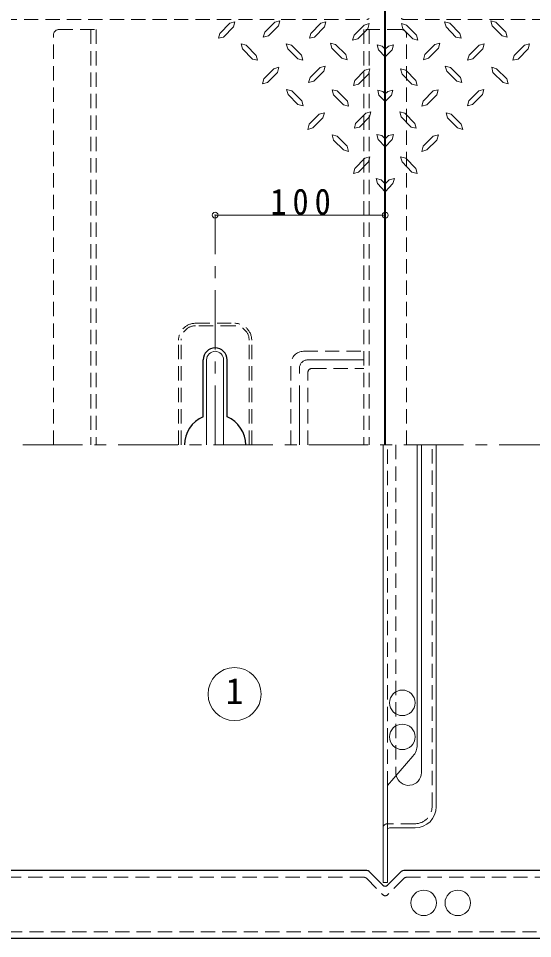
# Model space of a CAD drawing. Units: millimetres at full size, sheet at 1:7; details may follow other scales. Extents: x -1486 to 1349, y -951 to 1016.
# Drawn here: x -532 to -229, y 171 to 712 of the extents above; entities that cross this region are included whole.
import ezdxf
from ezdxf.enums import TextEntityAlignment as Align

# ---------------------------------------------------------------- set-up
doc = ezdxf.new("R2010")
doc.units = ezdxf.units.MM
doc.header["$LTSCALE"] = 7
doc.header["$PDMODE"] = 32
doc.header["$PDSIZE"] = 3.5
doc.linetypes.add('CHAIN1', pattern=[8, 5, -1, 1, -1])
doc.linetypes.add('DASHED1', pattern=[1.8, 1.2, -0.6])
doc.layers.add('0-0', color=4, linetype='Continuous', lineweight=9)
doc.styles.add('ＭＳ ゴシック', font='')
doc.styles.get('ＭＳ ゴシック').set_extended_font_data('MS Gothic')

msp = doc.modelspace()

# ---------------------------------------------------------------- linework, layer by layer
at = {"layer": '0-0', "color": 1, "lineweight": 40}
msp.add_line((-315.961, 461.339), (-315.961, 745.339), dxfattribs=at)
at = {"layer": '0-0', "linetype": 'DASHED1'}
for p, q in [((-540.914, 711.339), (-326.789, 711.339)), ((-305.132, 711.339), (-66.789, 711.339)), ((-488.961, 705.339), (-488.961, 461.339)), ((-325.461, 705.339), (-325.461, 461.339)), ((-314.711, 261.339), (-314.711, 461.339)), ((-309.711, 461.339), (-309.711, 268.839)), ((-288.461, 248.839), (-288.461, 461.339)), ((-298.461, 238.839), (-314.711, 238.839))]:
    msp.add_line(p, q, dxfattribs=at)
at = {"layer": '0-0'}
for p, q in [((-413.227, 703.152), (-407.32, 709.152)), ((-377.977, 710.558), (-378.727, 707.558)), ((-359.789, 703.152), (-353.883, 709.152)), ((-328.383, 708.027), (-325.477, 708.871)), ((-325.477, 708.871), (-326.227, 705.871)), ((-306.445, 708.871), (-305.695, 705.871)), ((-303.539, 708.027), (-306.445, 708.871)), ((-272.133, 703.152), (-278.039, 709.152)), ((-253.945, 710.558), (-253.195, 707.558)), ((-413.227, 703.152), (-414.07, 700.246)), ((-411.07, 700.996), (-405.164, 706.902)), ((-386.789, 703.808), (-387.633, 700.808)), ((-384.633, 701.652), (-378.727, 707.558)), ((-359.789, 703.152), (-360.539, 700.246)), ((-357.539, 700.996), (-351.727, 706.902)), ((-334.289, 702.121), (-328.383, 708.027)), ((-332.133, 699.964), (-326.227, 705.871)), ((-299.789, 699.964), (-305.695, 705.871)), ((-297.633, 702.121), (-303.539, 708.027)), ((-274.383, 700.996), (-280.195, 706.902)), ((-272.133, 703.152), (-271.383, 700.246)), ((-247.289, 701.652), (-253.195, 707.558)), ((-245.133, 703.808), (-244.289, 700.808)), ((-411.07, 700.996), (-414.07, 700.246)), ((-384.633, 701.652), (-387.633, 700.808)), ((-357.539, 700.996), (-360.539, 700.246)), ((-347.32, 694.433), (-348.07, 697.433)), ((-345.164, 696.589), (-348.07, 697.433)), ((-334.289, 702.121), (-335.133, 699.121)), ((-332.133, 699.964), (-335.133, 699.121)), ((-299.789, 699.964), (-296.789, 699.121)), ((-297.633, 702.121), (-296.789, 699.121)), ((-286.758, 696.589), (-283.852, 697.433)), ((-284.602, 694.433), (-283.852, 697.433)), ((-274.383, 700.996), (-271.383, 700.246)), ((-247.289, 701.652), (-244.289, 700.808)), ((-399.914, 693.964), (-400.664, 696.964)), ((-397.758, 696.121), (-400.664, 696.964)), ((-399.914, 693.964), (-394.008, 688.058)), ((-397.758, 696.121), (-391.758, 690.214)), ((-373.289, 694.058), (-374.133, 697.058)), ((-371.133, 696.214), (-374.133, 697.058)), ((-373.289, 694.058), (-367.383, 688.152)), ((-371.133, 696.214), (-365.227, 690.308)), ((-347.32, 694.433), (-341.414, 688.527)), ((-345.164, 696.589), (-339.164, 690.683)), ((-319.945, 693.402), (-320.789, 696.402)), ((-317.789, 695.652), (-320.789, 696.402)), ((-319.945, 693.402), (-315.961, 689.417)), ((-317.789, 695.652), (-315.961, 693.824)), ((-314.133, 695.652), (-315.961, 693.824)), ((-311.977, 693.402), (-315.961, 689.417)), ((-314.133, 695.652), (-311.133, 696.402)), ((-311.977, 693.402), (-311.133, 696.402)), ((-286.758, 696.589), (-292.758, 690.683)), ((-284.602, 694.433), (-290.508, 688.527)), ((-260.789, 696.214), (-266.695, 690.308)), ((-258.633, 694.058), (-264.539, 688.152)), ((-260.789, 696.214), (-257.789, 697.058)), ((-258.633, 694.058), (-257.789, 697.058)), ((-234.164, 696.121), (-240.164, 690.214)), ((-232.008, 693.964), (-237.914, 688.058)), ((-234.164, 696.121), (-231.258, 696.964)), ((-232.008, 693.964), (-231.258, 696.964)), ((-387.352, 676.433), (-381.445, 682.339)), ((-381.445, 682.339), (-378.539, 683.183)), ((-378.539, 683.183), (-379.289, 680.183)), ((-360.164, 677.183), (-354.258, 683.089)), ((-354.258, 683.089), (-351.258, 683.839)), ((-351.258, 683.839), (-352.102, 680.933)), ((-333.914, 675.496), (-328.008, 681.496)), ((-298.008, 675.496), (-303.914, 681.496)), ((-280.664, 683.839), (-279.82, 680.933)), ((-277.664, 683.089), (-280.664, 683.839)), ((-271.758, 677.183), (-277.664, 683.089)), ((-253.383, 683.183), (-252.633, 680.183)), ((-250.477, 682.339), (-253.383, 683.183)), ((-244.57, 676.433), (-250.477, 682.339)), ((-387.352, 676.433), (-388.195, 673.433)), ((-385.195, 674.277), (-379.289, 680.183)), ((-360.164, 677.183), (-361.008, 674.183)), ((-358.008, 675.027), (-352.102, 680.933)), ((-331.664, 673.339), (-325.852, 679.246)), ((-300.258, 673.339), (-306.07, 679.246)), ((-273.914, 675.027), (-279.82, 680.933)), ((-271.758, 677.183), (-270.914, 674.183)), ((-246.727, 674.277), (-252.633, 680.183)), ((-244.57, 676.433), (-243.727, 673.433)), ((-385.195, 674.277), (-388.195, 673.433)), ((-358.008, 675.027), (-361.008, 674.183)), ((-333.914, 675.496), (-334.664, 672.589)), ((-331.664, 673.339), (-334.664, 672.589)), ((-300.258, 673.339), (-297.258, 672.589)), ((-298.008, 675.496), (-297.258, 672.589)), ((-273.914, 675.027), (-270.914, 674.183)), ((-246.727, 674.277), (-243.727, 673.433)), ((-370.945, 669.402), (-373.945, 670.246)), ((-373.102, 667.246), (-373.945, 670.246)), ((-373.102, 667.246), (-367.289, 661.339)), ((-370.945, 669.402), (-365.039, 663.496)), ((-346.383, 667.058), (-347.133, 670.058)), ((-344.227, 669.308), (-347.133, 670.058)), ((-346.383, 667.058), (-340.477, 661.152)), ((-344.227, 669.308), (-338.227, 663.308)), ((-317.414, 669.027), (-320.414, 669.777)), ((-319.664, 666.777), (-320.414, 669.777)), ((-319.664, 666.777), (-315.961, 663.074)), ((-317.414, 669.027), (-315.961, 667.574)), ((-314.508, 669.027), (-315.961, 667.574)), ((-312.258, 666.777), (-315.961, 663.074)), ((-314.508, 669.027), (-311.508, 669.777)), ((-312.258, 666.777), (-311.508, 669.777)), ((-287.695, 669.308), (-293.695, 663.308)), ((-285.539, 667.058), (-291.445, 661.152)), ((-287.695, 669.308), (-284.789, 670.058)), ((-285.539, 667.058), (-284.789, 670.058)), ((-260.977, 669.402), (-266.883, 663.496)), ((-258.82, 667.246), (-264.633, 661.339)), ((-260.977, 669.402), (-257.977, 670.246)), ((-258.82, 667.246), (-257.977, 670.246)), ((-360.633, 649.714), (-354.727, 655.621)), ((-354.727, 655.621), (-351.727, 656.371)), ((-351.727, 656.371), (-352.57, 653.464)), ((-333.352, 650.277), (-327.445, 656.277)), ((-327.445, 656.277), (-324.445, 657.027)), ((-324.445, 657.027), (-325.289, 654.027)), ((-304.477, 656.277), (-307.477, 657.027)), ((-307.477, 657.027), (-306.633, 654.027)), ((-298.57, 650.277), (-304.477, 656.277)), ((-280.195, 656.371), (-279.352, 653.464)), ((-277.195, 655.621), (-280.195, 656.371)), ((-271.289, 649.714), (-277.195, 655.621)), ((-360.633, 649.714), (-361.477, 646.714)), ((-358.477, 647.558), (-352.57, 653.464)), ((-333.352, 650.277), (-334.102, 647.371)), ((-331.102, 648.121), (-325.289, 654.027)), ((-300.82, 648.121), (-306.633, 654.027)), ((-298.57, 650.277), (-297.82, 647.371)), ((-273.445, 647.558), (-279.352, 653.464)), ((-271.289, 649.714), (-270.445, 646.714)), ((-358.477, 647.558), (-361.477, 646.714)), ((-346.383, 640.433), (-347.227, 643.433)), ((-344.227, 642.683), (-347.227, 643.433)), ((-331.102, 648.121), (-334.102, 647.371)), ((-317.883, 643.058), (-320.883, 643.808)), ((-320.039, 640.808), (-320.883, 643.808)), ((-314.039, 643.058), (-311.039, 643.808)), ((-311.883, 640.808), (-311.039, 643.808)), ((-300.82, 648.121), (-297.82, 647.371)), ((-287.695, 642.683), (-284.695, 643.433)), ((-285.539, 640.433), (-284.695, 643.433)), ((-273.445, 647.558), (-270.445, 646.714)), ((-346.383, 640.433), (-340.477, 634.621)), ((-344.227, 642.683), (-338.32, 636.777)), ((-320.039, 640.808), (-315.961, 636.567)), ((-317.883, 643.058), (-315.961, 641.136)), ((-314.039, 643.058), (-315.961, 641.136)), ((-311.883, 640.808), (-315.961, 636.567)), ((-287.695, 642.683), (-293.602, 636.777)), ((-285.539, 640.433), (-291.445, 634.621)), ((-333.914, 623.839), (-328.008, 629.746)), ((-331.664, 621.683), (-325.852, 627.589)), ((-300.258, 621.683), (-306.07, 627.589)), ((-298.008, 623.839), (-303.914, 629.746)), ((-333.914, 623.839), (-334.664, 620.839)), ((-331.664, 621.683), (-334.664, 620.839)), ((-300.258, 621.683), (-297.258, 620.839)), ((-298.008, 623.839), (-297.258, 620.839)), ((-318.352, 617.089), (-321.352, 617.839)), ((-320.508, 614.839), (-321.352, 617.839)), ((-318.352, 617.089), (-315.961, 614.699)), ((-313.57, 617.089), (-315.961, 614.699)), ((-313.57, 617.089), (-310.57, 617.839)), ((-311.414, 614.839), (-310.57, 617.839)), ((-320.508, 614.839), (-315.961, 610.111)), ((-311.414, 614.839), (-315.961, 610.111)), ((-415.961, 596.339), (-315.961, 596.339)), ((-294.711, 461.339), (-294.711, 268.839)), ((-285.961, 248.839), (-285.961, 461.339)), ((-298.461, 236.339), (-313.461, 236.339))]:
    msp.add_line(p, q, dxfattribs=at)
at = {"layer": '0-0', "color": 7, "linetype": 'DASHED1', "lineweight": 18}
for p, q in [((-507.961, 705.339), (-485.961, 705.339)), ((-485.961, 705.339), (-485.961, 461.339)), ((-306.461, 705.339), (-328.461, 705.339)), ((-328.461, 705.339), (-328.461, 461.339)), ((-510.961, 461.339), (-510.961, 702.339)), ((-303.461, 461.339), (-303.461, 702.339)), ((-427.461, 532.839), (-404.461, 532.839)), ((-404.461, 531.339), (-427.461, 531.339)), ((-437.461, 461.339), (-437.461, 522.839)), ((-435.961, 461.339), (-435.961, 522.839)), ((-395.961, 461.339), (-395.961, 522.839)), ((-394.461, 461.339), (-394.461, 522.839)), ((-363.961, 516.339), (-328.461, 516.339)), ((-371.461, 461.339), (-371.461, 508.839)), ((-361.461, 461.339), (-361.461, 503.839)), ((-358.961, 506.339), (-328.461, 506.339)), ((-328.446, 207.339), (-563.476, 207.339)), ((-327.032, 206.754), (-317.375, 197.097)), ((-304.89, 206.754), (-314.547, 197.097)), ((-68.446, 207.339), (-303.476, 207.339)), ((214.039, 175.339), (-845.961, 175.339))]:
    msp.add_line(p, q, dxfattribs=at)
at = {"layer": '0-0', "linetype": 'CHAIN1'}
for p, q in [((-415.961, 461.339), (-415.961, 596.339)), ((-361.461, 511.339), (-328.461, 511.339)), ((-366.461, 461.339), (-366.461, 506.339)), ((514.039, 461.339), (-959.294, 461.339))]:
    msp.add_line(p, q, dxfattribs=at)
at = {"layer": '0-0', "color": 5, "lineweight": 25}
for p, q in [((-422.961, 477.922), (-422.961, 511.339)), ((-408.961, 477.922), (-408.961, 511.339)), ((-326.789, 211.339), (-565.132, 211.339)), ((-66.789, 211.339), (-305.132, 211.339)), ((-325.375, 210.754), (-317.375, 202.754)), ((-306.547, 210.754), (-314.547, 202.754)), ((214.039, 171.339), (-845.961, 171.339))]:
    msp.add_line(p, q, dxfattribs=at)
at = {"layer": '0-0', "color": 7, "lineweight": 18}
for p, q in [((-420.961, 461.339), (-420.961, 511.339)), ((-410.961, 461.339), (-410.961, 511.339)), ((-317.211, 204.339), (-317.211, 461.339)), ((-297.211, 461.339), (-297.211, 285.097)), ((-299.685, 278.512), (-314.711, 261.339)), ((-314.711, 204.339), (-314.711, 261.339)), ((-317.211, 204.339), (-314.711, 204.339))]:
    msp.add_line(p, q, dxfattribs=at)
at = {"layer": '0-0'}
for points in [[(-407.32, 709.152), (-404.414, 709.902), (-405.164, 706.902)], [(-386.789, 703.808), (-380.883, 709.714), (-377.977, 710.558)], [(-353.883, 709.152), (-350.883, 709.902), (-351.727, 706.902)], [(-278.039, 709.152), (-281.039, 709.902), (-280.195, 706.902)], [(-245.133, 703.808), (-251.039, 709.714), (-253.945, 710.558)], [(-391.758, 690.214), (-391.008, 687.308), (-394.008, 688.058)], [(-365.227, 690.308), (-364.383, 687.308), (-367.383, 688.152)], [(-339.164, 690.683), (-338.414, 687.683), (-341.414, 688.527)], [(-292.758, 690.683), (-293.508, 687.683), (-290.508, 688.527)], [(-266.695, 690.308), (-267.539, 687.308), (-264.539, 688.152)], [(-240.164, 690.214), (-240.914, 687.308), (-237.914, 688.058)], [(-328.008, 681.496), (-325.008, 682.246), (-325.852, 679.246)], [(-303.914, 681.496), (-306.914, 682.246), (-306.07, 679.246)], [(-365.039, 663.496), (-364.289, 660.496), (-367.289, 661.339)], [(-338.227, 663.308), (-337.477, 660.402), (-340.477, 661.152)], [(-293.695, 663.308), (-294.445, 660.402), (-291.445, 661.152)], [(-266.883, 663.496), (-267.633, 660.496), (-264.633, 661.339)], [(-338.32, 636.777), (-337.477, 633.777), (-340.477, 634.621)], [(-293.602, 636.777), (-294.445, 633.777), (-291.445, 634.621)], [(-328.008, 629.746), (-325.008, 630.589), (-325.852, 627.589)], [(-303.914, 629.746), (-306.914, 630.589), (-306.07, 627.589)]]:
    msp.add_lwpolyline(points, dxfattribs=at)
at = {"layer": '0-0', "color": 7, "lineweight": 18}
msp.add_circle((-404.539, 314.976), 15.6, dxfattribs=at)
at = {"layer": '0-0'}
for centre in [(-305.915, 309.842), (-305.915, 289.842), (-293.327, 192.325), (-273.327, 192.325)]:
    msp.add_circle(centre, 7.5, dxfattribs=at)
at = {"layer": '0-0', "linetype": 'DASHED1'}
for centre, radius, start, end in [((-326.789, 713.339), 2, 270, 315), ((-305.132, 713.339), 2, 225, 270), ((-302.211, 268.839), 7.5, 180, 192.24511), ((-298.461, 248.839), 10, 270, 0), ((-314.711, 236.339), 2.5, 90, 180)]:
    msp.add_arc(centre, radius, start, end, dxfattribs=at)
at = {"layer": '0-0', "color": 7, "linetype": 'DASHED1', "lineweight": 18}
for centre, radius, start, end in [((-507.961, 702.339), 3, 90, 180), ((-306.461, 702.339), 3, 0, 90), ((-427.461, 522.839), 10, 90, 180), ((-427.461, 522.839), 8.5, 90, 180), ((-404.461, 522.839), 10, 0, 90), ((-404.461, 522.839), 8.5, 0, 90), ((-363.961, 508.839), 7.5, 90, 180), ((-358.961, 503.839), 2.5, 90, 180), ((-328.446, 205.339), 2, 45, 90), ((-303.476, 205.339), 2, 90, 135), ((-315.961, 198.511), 2, 225, 315)]:
    msp.add_arc(centre, radius, start, end, dxfattribs=at)
at = {"layer": '0-0', "color": 5, "lineweight": 25}
for centre, radius, start, end in [((-415.961, 511.339), 7, 0, 180), ((-415.961, 461.339), 18, 112.88538, 180), ((-415.961, 461.339), 18, 0, 67.11462), ((-326.789, 209.339), 2, 45, 90), ((-305.132, 209.339), 2, 90, 135), ((-315.961, 204.168), 2, 225, 315)]:
    msp.add_arc(centre, radius, start, end, dxfattribs=at)
at = {"layer": '0-0', "color": 7, "lineweight": 18}
for centre, radius, start, end in [((-415.961, 511.339), 5, 0, 180), ((-307.211, 285.097), 10, 318.81407, 0)]:
    msp.add_arc(centre, radius, start, end, dxfattribs=at)
at = {"layer": '0-0', "linetype": 'CHAIN1'}
msp.add_arc((-361.461, 506.339), 5, 90, 180, dxfattribs=at)
at = {"layer": '0-0'}
for centre, radius, start, end in [((-302.211, 268.839), 7.5, 192.24511, 0), ((-298.461, 248.839), 12.5, 270, 0), ((-313.461, 235.089), 1.25, 90, 180)]:
    msp.add_arc(centre, radius, start, end, dxfattribs=at)
for p in [(-415.961, 596.339), (-315.961, 596.339)]:
    msp.add_point(p, dxfattribs=at)

# ---------------------------------------------------------------- texts
at = {"layer": '0-0', "color": 7, "style": 'ＭＳ ゴシック'}
msp.add_text('1', height=15.4, dxfattribs=at).set_placement((-409.789, 304.476), align=Align.BOTTOM_LEFT)
at = {"layer": '0-0', "color": 7, "insert": (-383.461, 596.339), "char_height": 15.4, "attachment_point": 7, "style": 'ＭＳ ゴシック'}
msp.add_mtext('\\T1.38;\\W0.9;100', dxfattribs=at)

doc.saveas('drawing.dxf')
